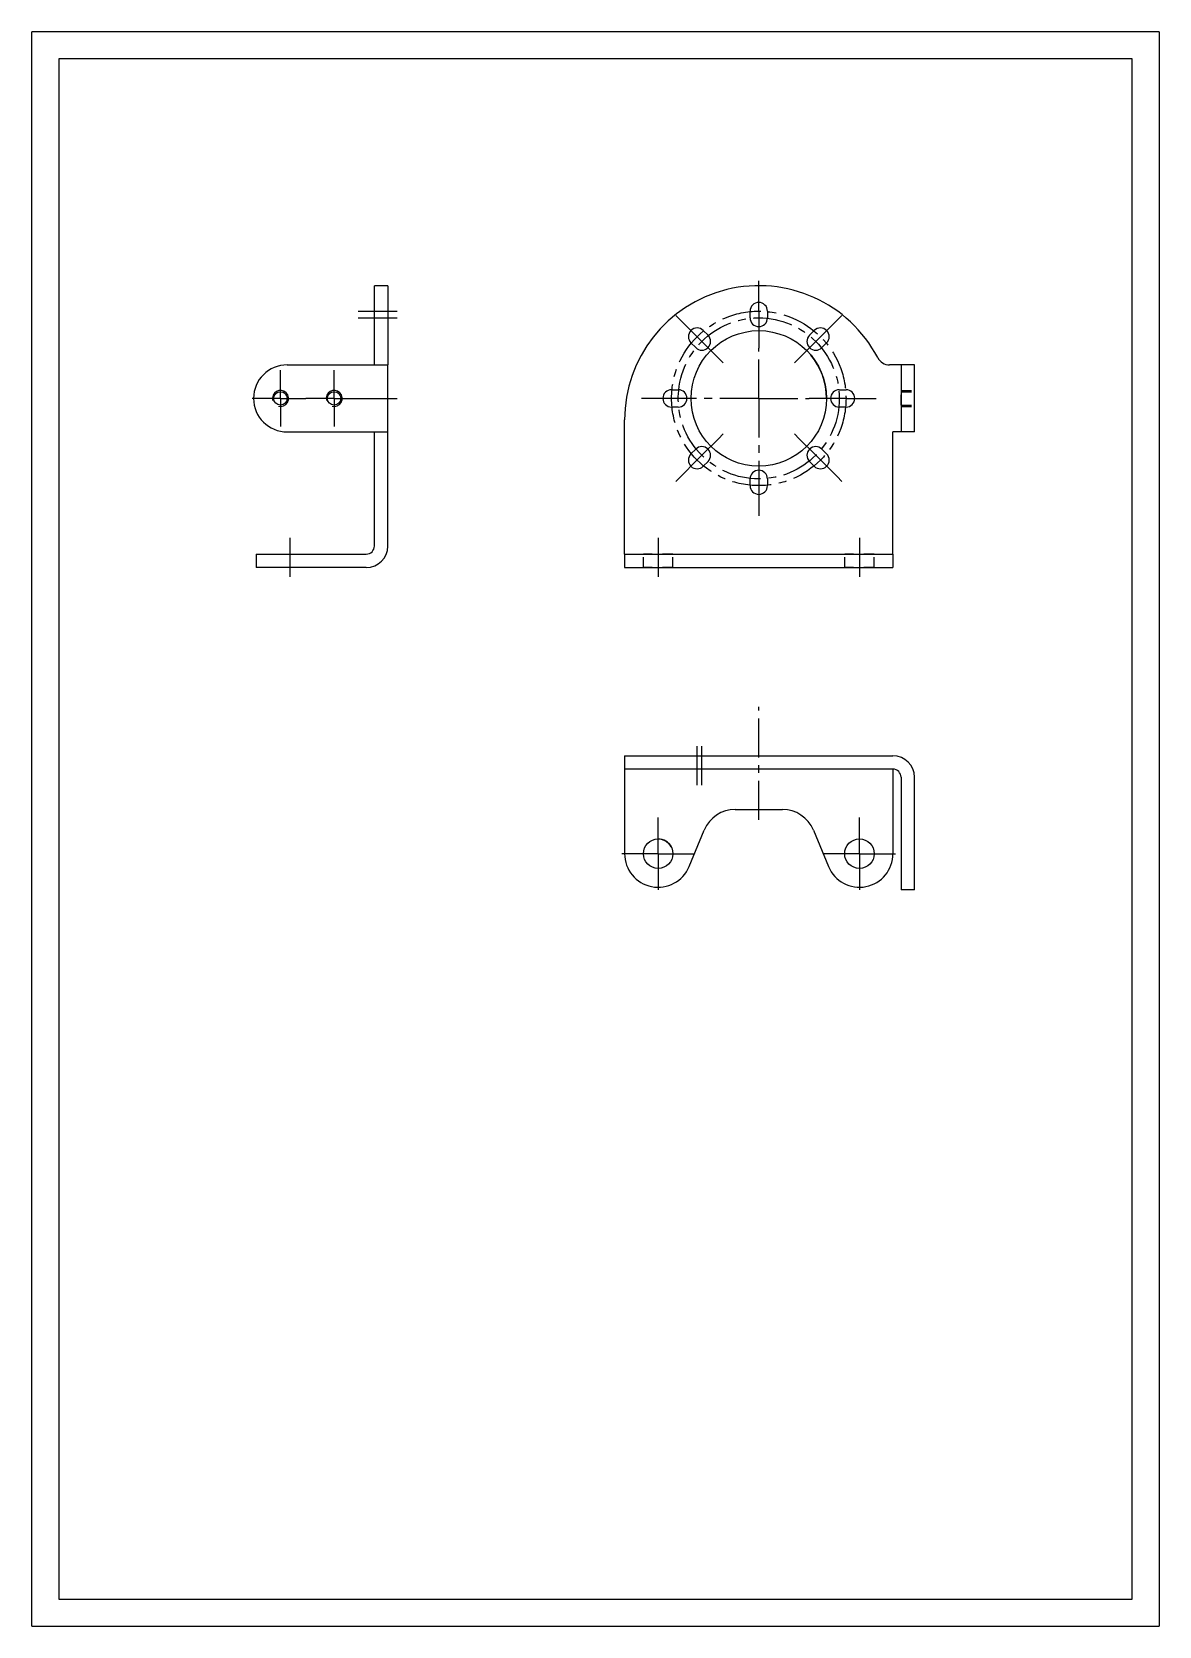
# Model space of a CAD drawing. Header units: millimetres. Extents: x 0 to 420, y 0 to 594.
import ezdxf

# ---------------------------------------------------------------- set-up
doc = ezdxf.new("R2010")
doc.units = ezdxf.units.MM
doc.header["$LTSCALE"] = 38.72
doc.linetypes.add('CENTER', pattern=[0.6, 0.375, -0.075, 0.075, -0.075])
doc.linetypes.add('HIDDEN', pattern=[0.2, 0.1, -0.1])
doc.layers.get('0').update_dxf_attribs({"linetype": 'CONTINUOUS', "true_color": 0xffffff})
doc.layers.add('02___PRT_ALL_AXES', color=7, linetype='CONTINUOUS', true_color=0xffffff)
doc.layers.add('DEFAULT_2', color=6, linetype='HIDDEN', true_color=0xff00ff)

msp = doc.modelspace()

# ---------------------------------------------------------------- linework, layer by layer
at = {"color": 4, "linetype": 'CONTINUOUS', "true_color": 0x00ffff}
for p, q in [((0, 0), (0, 594)), ((420, 594), (0, 594)), ((420, 594), (420, 0)), ((0, 0), (420, 0))]:
    msp.add_line(p, q, dxfattribs=at)
at = {"color": 7, "linetype": 'CONTINUOUS', "true_color": 0xffffff}
for p, q in [((10, 584), (10, 10)), ((410, 584), (10, 584)), ((410, 10), (410, 584)), ((127.61, 469.94), (127.61, 499.44)), ((132.61, 499.44), (132.61, 469.94)), ((95.11, 469.94), (132.61, 469.94)), ((323.84, 469.94), (319.57, 469.94)), ((328.84, 469.94), (323.84, 469.94)), ((323.84, 469.94), (323.84, 444.94)), ((328.84, 444.94), (328.84, 469.94)), ((220.84, 399.44), (220.84, 449.44)), ((95.11, 444.94), (132.61, 444.94)), ((127.61, 402.44), (127.61, 444.94)), ((132.61, 402.44), (132.61, 444.94)), ((323.84, 444.94), (320.84, 444.94)), ((320.84, 399.44), (320.84, 444.94)), ((328.84, 444.94), (323.84, 444.94)), ((83.61, 399.44), (124.61, 399.44)), ((83.61, 399.44), (83.61, 394.44)), ((220.84, 399.44), (220.84, 394.44)), ((220.84, 399.44), (320.84, 399.44)), ((320.84, 399.44), (320.84, 394.44)), ((124.61, 394.44), (83.61, 394.44)), ((220.84, 394.44), (320.84, 394.44)), ((220.84, 324.3), (220.84, 319.3)), ((220.84, 324.3), (320.84, 324.3)), ((220.84, 319.3), (220.84, 287.8)), ((320.84, 319.3), (220.84, 319.3)), ((320.84, 319.3), (320.84, 287.8)), ((323.84, 316.3), (323.84, 274.3)), ((328.84, 274.3), (328.84, 316.3)), ((262.06, 304.3), (279.62, 304.3)), ((244.89, 283.02), (250.51, 296.59)), ((291.17, 296.59), (296.79, 283.02)), ((328.84, 274.3), (323.84, 274.3)), ((10, 10), (410, 10))]:
    msp.add_line(p, q, dxfattribs=at)
for centre, radius, start, end in [((270.84, 449.44), 50, 27.62201, 180), ((95.11, 457.44), 12.5, 90, 270), ((319.57, 474.94), 5, 207.62201, 270), ((124.61, 402.44), 8, 270, 360), ((124.61, 402.44), 3, 270, 360), ((320.84, 316.3), 8, 0, 90), ((320.84, 316.3), 3, 0, 90), ((262.06, 291.8), 12.5, 90, 157.5), ((279.62, 291.8), 12.5, 22.5, 90), ((233.34, 287.8), 12.5, 180, 337.5), ((308.34, 287.8), 12.5, 202.5, 360)]:
    msp.add_arc(centre, radius, start, end, dxfattribs=at)
at = {"color": 3, "linetype": 'CONTINUOUS', "true_color": 0x00ff00}
for centre, radius, start, end in [((270.84, 457.44), 25.25, 0, 39.79502), ((92.61, 457.44), 3, 255, 195), ((112.61, 457.44), 3, 255, 195), ((233.34, 287.8), 5.5, 27.28996, 90)]:
    msp.add_arc(centre, radius, start, end, dxfattribs=at)
at = {"layer": '02___PRT_ALL_AXES', "color": 7, "linetype": 'CONTINUOUS', "true_color": 0xffffff}
for p, q in [((132.61, 499.44), (127.61, 499.44)), ((267.59, 487.44), (267.59, 489.94)), ((274.09, 489.94), (274.09, 487.44)), ((250.16, 482.72), (251.93, 480.96)), ((289.76, 480.96), (291.52, 482.72)), ((247.33, 476.36), (245.56, 478.13)), ((296.12, 478.13), (294.35, 476.36)), ((132.61, 444.94), (132.61, 469.94)), ((238.34, 460.69), (240.84, 460.69)), ((300.84, 460.69), (303.34, 460.69)), ((240.84, 454.19), (238.34, 454.19)), ((303.34, 454.19), (300.84, 454.19)), ((245.56, 436.76), (247.33, 438.53)), ((251.93, 433.93), (250.16, 432.17)), ((291.52, 432.17), (289.76, 433.93)), ((294.35, 438.53), (296.12, 436.76)), ((267.59, 424.94), (267.59, 427.44)), ((274.09, 427.44), (274.09, 424.94))]:
    msp.add_line(p, q, dxfattribs=at)
at = {"layer": '02___PRT_ALL_AXES', "color": 4, "linetype": 'CENTER', "true_color": 0x00ffff}
for p, q in [((270.84, 498.69), (270.84, 501.19)), ((270.84, 490.69), (270.84, 498.69)), ((121.61, 489.94), (138.61, 489.94)), ((121.61, 487.44), (138.61, 487.44)), ((241.67, 486.61), (239.91, 488.38)), ((270.84, 489.94), (270.84, 490.69)), ((270.84, 489.94), (270.84, 478.69)), ((300.01, 486.61), (301.78, 488.38)), ((247.86, 480.43), (241.67, 486.61)), ((293.82, 480.43), (300.01, 486.61)), ((247.86, 480.43), (255.82, 472.47)), ((270.84, 478.69), (270.84, 476.19)), ((270.84, 457.44), (270.84, 476.19)), ((293.82, 480.43), (285.87, 472.47)), ((255.82, 472.47), (257.58, 470.7)), ((285.87, 472.47), (284.1, 470.7)), ((92.61, 457.44), (92.61, 467.94)), ((112.61, 457.44), (112.61, 467.94)), ((92.61, 457.44), (82.11, 457.44)), ((92.61, 457.44), (92.61, 446.94)), ((92.61, 457.44), (102.11, 457.44)), ((112.61, 457.44), (102.11, 457.44)), ((112.61, 457.44), (112.61, 446.94)), ((112.61, 457.44), (121.61, 457.44)), ((121.61, 457.44), (138.61, 457.44)), ((229.59, 457.44), (227.09, 457.44)), ((237.59, 457.44), (229.59, 457.44)), ((270.84, 457.44), (237.59, 457.44)), ((270.84, 457.44), (270.84, 424.19)), ((270.84, 457.44), (289.59, 457.44)), ((292.09, 457.44), (289.59, 457.44)), ((303.34, 457.44), (292.09, 457.44)), ((303.34, 457.44), (304.09, 457.44)), ((304.09, 457.44), (312.09, 457.44)), ((312.09, 457.44), (314.59, 457.44)), ((249.63, 436.23), (255.82, 442.42)), ((255.82, 442.42), (257.58, 444.19)), ((285.87, 442.42), (284.1, 444.19)), ((292.05, 436.23), (285.87, 442.42)), ((249.63, 436.23), (240.02, 426.63)), ((292.05, 436.23), (300.01, 428.28)), ((300.01, 428.28), (301.78, 426.51)), ((240.02, 426.63), (239.91, 426.51)), ((270.84, 424.19), (270.84, 416.19)), ((270.84, 416.19), (270.84, 413.69)), ((96.11, 405.44), (96.11, 388.44)), ((233.34, 405.44), (233.34, 388.44)), ((308.34, 405.44), (308.34, 388.44)), ((270.84, 300.47), (270.84, 342.51)), ((247.86, 313.3), (247.86, 330.3)), ((249.63, 313.3), (249.63, 330.3)), ((233.34, 287.8), (233.34, 301.3)), ((308.34, 287.8), (308.34, 301.3)), ((233.34, 287.8), (219.84, 287.8)), ((233.34, 287.8), (233.34, 274.3)), ((233.34, 287.8), (246.84, 287.8)), ((308.34, 287.8), (294.84, 287.8)), ((308.34, 287.8), (321.84, 287.8)), ((308.34, 287.8), (308.34, 274.3))]:
    msp.add_line(p, q, dxfattribs=at)
at = {"layer": '02___PRT_ALL_AXES', "color": 6, "linetype": 'HIDDEN', "true_color": 0xff00ff}
for p, q in [((323.84, 459.94), (328.84, 459.94)), ((323.84, 454.94), (323.84, 459.94)), ((328.84, 454.94), (328.84, 459.94)), ((323.84, 454.94), (328.84, 454.94)), ((227.84, 394.44), (227.84, 399.44)), ((238.84, 399.44), (227.84, 399.44)), ((238.84, 394.44), (238.84, 399.44)), ((313.84, 399.44), (302.84, 399.44)), ((302.84, 394.44), (302.84, 399.44)), ((313.84, 394.44), (313.84, 399.44)), ((238.84, 394.44), (227.84, 394.44)), ((313.84, 394.44), (302.84, 394.44))]:
    msp.add_line(p, q, dxfattribs=at)
at = {"layer": '02___PRT_ALL_AXES', "color": 4, "linetype": 'CENTER', "true_color": 0x00ffff}
for radius in [32.5, 30]:
    msp.add_circle((270.84, 457.44), radius, dxfattribs=at)
at = {"layer": '02___PRT_ALL_AXES', "color": 7, "linetype": 'CONTINUOUS', "true_color": 0xffffff}
for centre, radius in [((270.84, 457.44), 25.25), ((92.61, 457.44), 2.5), ((112.61, 457.44), 2.5), ((233.34, 287.8), 5.5), ((308.34, 287.8), 5.5)]:
    msp.add_circle(centre, radius, dxfattribs=at)
for centre, start, end in [((270.84, 489.94), 0, 180), ((270.84, 487.44), 180, 360), ((247.86, 480.43), 45, 225), ((293.82, 480.43), 315, 135), ((249.63, 478.66), 225, 45), ((292.05, 478.66), 135, 315), ((238.34, 457.44), 90, 270), ((240.84, 457.44), 270, 90), ((300.84, 457.44), 90, 270), ((303.34, 457.44), 270, 90), ((247.86, 434.46), 135, 315), ((249.63, 436.23), 315, 135), ((292.05, 436.23), 45, 225), ((293.82, 434.46), 225, 45), ((270.84, 427.44), 0, 180), ((270.84, 424.94), 180, 360)]:
    msp.add_arc(centre, 3.25, start, end, dxfattribs=at)
at = {"layer": 'DEFAULT_2', "color": 6, "linetype": 'HIDDEN', "true_color": 0xff00ff}
for p, q in [((323.84, 460.44), (328.84, 460.44)), ((323.84, 454.44), (328.84, 454.44))]:
    msp.add_line(p, q, dxfattribs=at)

doc.saveas('drawing.dxf')
